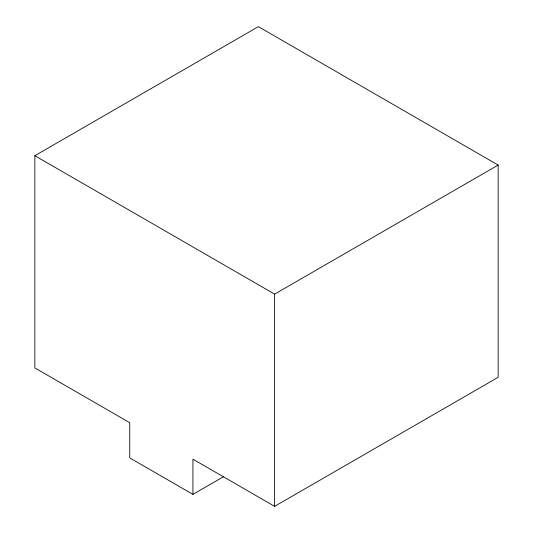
<?xml version="1.0" encoding="UTF-8"?>
<svg xmlns="http://www.w3.org/2000/svg" width="533" height="533" viewBox="0 0 533 533"><rect width="100%" height="100%" fill="white"/><g stroke="black" fill="none" stroke-linecap="round" stroke-linejoin="round"><path stroke-width="0.8" d="M192.933 494.371L129.739 457.887L129.739 422.702L34.852 367.923L34.852 155.703L258.378 26.65L498.148 165.077L498.148 377.297L274.622 506.35L192.933 459.186L192.933 494.371L223.787 476.555M34.852 155.703L274.622 294.129L498.148 165.077M274.622 294.129L274.622 506.35"/></g></svg>
